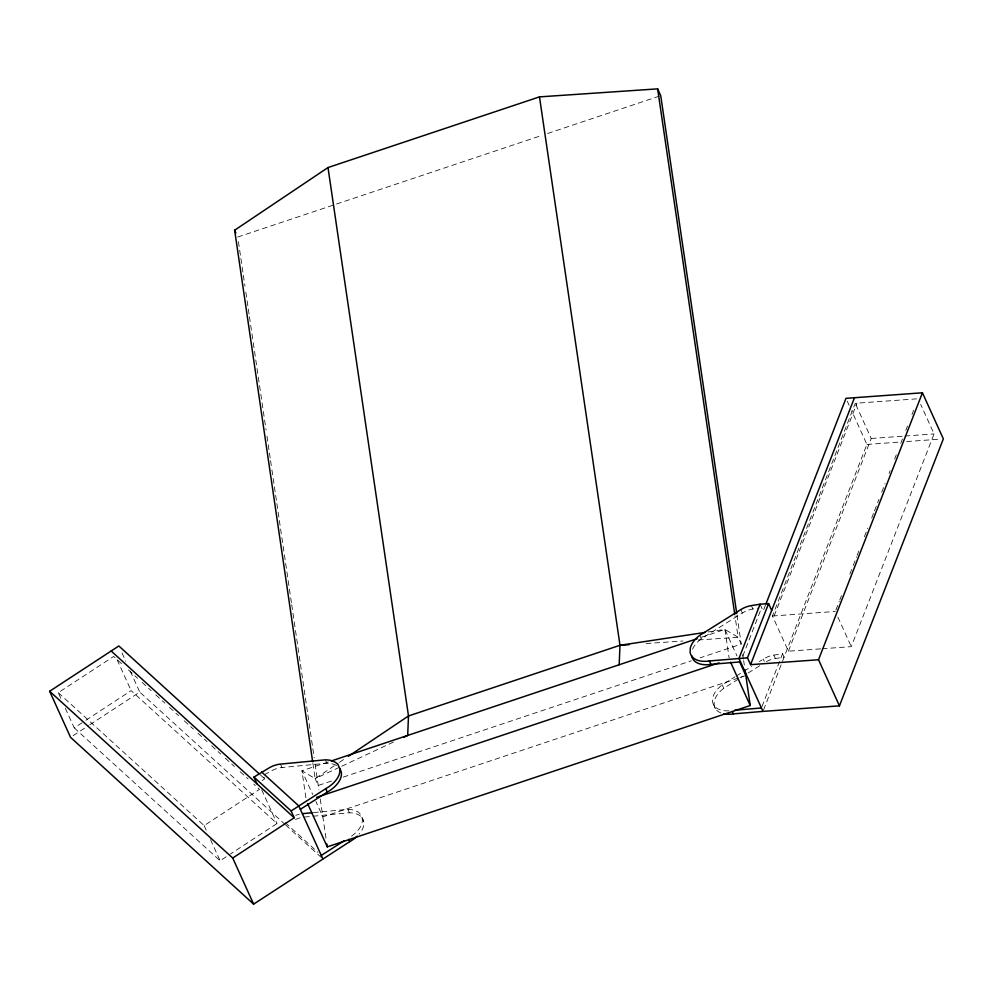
<?xml version="1.0" encoding="UTF-8"?>
<svg xmlns="http://www.w3.org/2000/svg" width="993" height="993" viewBox="0 0 993 993"><rect width="100%" height="100%" fill="white"/><g stroke="black" fill="none" stroke-linecap="round" stroke-linejoin="round"><path stroke-width="0.74" stroke-dasharray="4.96 3.72" d="M742.752 656.162L761.631 607.642M763.741 609.615L765.429 605.308M820.615 648.863L788.417 651.197L772.455 616.02L855.258 403.307L916.589 398.863M774.155 615.908L856.959 403.183M761.991 706.544L782.546 653.742L773.82 655.107A17.601 10.563 -24.4 0 0 763.282 659.104L759.434 661.524M763.555 709.945L866.901 444.442L851.696 410.916M788.417 651.197L871.221 438.484L855.258 403.307M835.883 610.037L839.234 601.41M839.793 599.971L841.468 595.663M849.859 574.103L852.664 566.916M853.223 565.476L856.574 556.85M857.133 555.422L858.821 551.103M864.406 536.729L867.77 528.102M871.68 518.048L873.927 512.301M874.485 510.861L878.954 499.367M881.759 492.18L885.111 483.554M889.033 473.487L890.15 470.62M894.619 459.114L896.307 454.806M900.775 443.312L902.451 438.993M905.815 430.379L907.49 426.059M911.971 414.565L913.647 410.246M822.142 648.752L851.274 646.642L934.078 433.929L920.672 404.387M305.906 797.776L301.946 770.779L315.141 778.636L338.166 763.183M339.445 762.326L345.837 758.031M60.834 698.327L58.277 692.704L113.636 656.46L122.747 664.764M65.302 708.183L74.239 727.881L84.579 721.104M85.87 720.26L131.126 690.631L276.997 823.532L230.45 854.005M73.122 735.689L88.501 725.622M89.78 724.778L139.752 692.071L285.065 824.451M262.152 780.535L264.721 778.86L263.691 776.588M58.277 692.704L204.148 825.593L259.508 789.361L253.811 784.172M74.239 727.881L220.111 860.77L229.16 854.849M692.568 649.285A24.614 14.783 -24.4 0 1 701.306 638.76L742.367 613.004A17.601 10.563 -24.4 0 1 752.905 609.007L758.726 608.101M728.874 710.802A24.614 14.783 -24.4 0 1 712.564 701.716L712.775 697.57A24.614 14.783 -24.4 0 1 722.221 684.86L735.056 676.816M736.334 676.01L742.752 671.988M744.03 671.181L751.726 666.353M720.943 712.962A24.614 14.783 -24.4 0 1 714.104 705.129L714.327 700.984A24.614 14.783 -24.4 0 1 723.773 688.286L743.012 676.208M748.151 672.981L763.543 663.324M264.337 774.801L271.325 770.916A17.601 10.563 -24.4 0 1 281.975 767.515L326.958 763.245A24.614 14.783 -24.4 0 1 336.553 765.541M331.463 781.044L318.244 785.463L315.141 778.636L340.388 766.857M341.791 766.199L393.662 741.982M237.749 237.042L541.756 135.445M547.639 133.484L659.253 96.172M328.373 761.941L301.946 770.779L312.721 794.524M701.43 637.27L724.927 629.425L738.122 637.27L741.225 644.109L700.102 657.85M343.206 777.122L691.289 660.792M738.494 677.983L322.849 816.879L315.886 801.512M739.959 677.487L745.842 675.525M766.472 661.561A17.601 10.563 -24.4 0 1 775.372 658.52L784.098 657.155L782.546 653.742M708.195 631.958L724.927 629.425L736.967 655.963M313.378 812.622L347.86 809.357A24.614 14.783 -24.4 0 1 360.533 814.334L363.699 821.261A24.614 14.783 -24.4 0 1 359.23 834.07M304.429 817.04L349.412 812.77A24.614 14.783 -24.4 0 1 362.085 817.76L363.699 821.261M871.221 438.484L903.419 436.15M904.946 436.039L934.078 433.929M866.901 444.442L900.539 441.997M906.659 441.562L940.297 439.117M772.455 616.02L835.324 611.465M646.071 643.526L682.899 641.019M698.24 639.989L738.122 637.27L734.981 615.834M260.166 774.714L264.721 778.86M128.445 669.965L137.568 678.269M142.123 682.414L151.246 690.731M155.802 694.877L164.912 703.181M169.48 707.339L178.591 715.643M184.288 720.831L193.412 729.147M197.967 733.293L207.09 741.597M211.646 745.755L220.756 754.059M225.324 758.218L234.435 766.522M240.132 771.71L248.113 778.984M285.214 822.576L317.897 852.354M285.636 824.96L321.682 857.803M847.252 401.135L849.152 405.318M837.869 617.1L851.274 646.642M760.092 604.228L763.183 611.055M751.353 605.593L752.905 609.007M773.82 655.107L775.372 658.52M740.815 609.59L742.367 613.004M763.282 659.104L764.312 661.375M699.755 635.346L701.306 638.76M722.221 684.86L723.773 688.286M713.917 705.34L715.469 708.754M325.406 759.831L326.958 763.245M347.86 809.357L349.412 812.77M280.423 764.101L281.975 767.515M261.68 789.758L276.997 823.532M204.148 825.593L206.705 831.228M210.541 839.668L220.111 860.77M122.015 652.947L125.813 661.338M130.257 671.119L139.752 692.071M117.087 659.675L131.126 690.631M736.955 615.002L741.225 644.109M742.764 654.573L743.422 659.067M743.645 660.568L744.303 665.049M724.927 629.425L729.11 657.912M238.419 241.634L240.666 256.951M240.889 258.49L243.136 273.807M243.359 275.334L244.936 286.058M245.842 292.19L248.089 307.507M248.312 309.046L249.206 315.166M249.442 316.705L253.029 341.207M253.265 342.746L266.074 430.056M266.98 436.188L269.227 451.505M269.451 453.044L270.344 459.163M270.568 460.702L271.697 468.361M271.921 469.888L274.167 485.205M274.391 486.744L276.65 502.061M276.873 503.588L279.12 518.905M279.343 520.444L291.483 603.161M291.706 604.7L297.776 646.058M297.999 647.585L300.258 662.914M300.482 664.441L302.728 679.758M302.952 681.297L305.199 696.614M305.422 698.141L307.669 713.458M307.904 714.997L310.151 730.314M310.375 731.841L312.621 747.158M312.845 748.697L314.198 757.882M315.091 764.014L318.902 789.944M320.218 798.931L326.151 839.37M312.894 763.307L315.141 778.636M295.492 819.56A17.601 10.563 -24.4 0 1 300.854 817.649M362.147 817.847A24.614 14.783 -24.4 0 1 349.288 837.571M295.703 815.39A17.601 10.563 -24.4 0 1 299.303 814.235"/><path stroke-width="1.49" d="M619.173 664.764L619.992 645.289L539.484 96.88L657.627 88.861L660.73 95.688L736.732 613.463M771.685 610.434L768.582 603.607L760.092 604.228L738.978 658.458L762.984 711.385L839.445 705.849L943.35 438.894L922.435 392.794L845.986 398.342L765.988 603.868M922.435 392.794L818.53 659.749L750.571 664.665L747.468 657.838L768.582 603.607M750.571 664.665L854.476 397.721M312.671 761.78L234.646 230.215L328 167.556L539.484 96.88M348.394 756.318L408.495 715.965L619.992 645.289L705.154 632.417M357.244 836.156A24.614 14.783 -24.4 0 1 349.747 841.617L253.625 904.139L70.565 737.365L49.65 691.265L118.85 645.971L259.024 773.671M257.026 783.899L253.935 777.072L269.773 767.502A17.601 10.563 -24.4 0 1 280.423 764.101L325.406 759.831A24.614 14.783 -24.4 0 1 338.079 764.821L341.232 771.747A24.614 14.783 -24.4 0 1 327.28 792.091L300.358 809.332M253.935 777.072L291.123 810.946L325.729 788.678A24.614 14.783 -24.4 0 0 339.693 768.334M49.65 691.265L232.71 858.039L294.213 817.773L291.123 810.946M321.273 855.432L344.348 840.661M403.481 737.402L407.689 735.441L408.495 715.965L328 167.556M331.314 760.961L697.024 638.747M316.618 797.329L719.044 662.852M307.607 803.56L327.256 846.868L750.236 705.514L744.961 669.543M760.092 604.228L751.353 605.593A17.601 10.563 -24.4 0 0 740.815 609.59L699.755 635.346A24.614 14.783 -24.4 0 0 690.321 648.057L690.098 652.202A24.614 14.783 -24.4 0 0 709.374 660.953L747.468 657.838M302.89 813.627L311.876 812.77M691.649 655.616A24.614 14.783 -24.4 0 0 710.914 664.367L740.53 661.872M734.795 710.218L761.445 707.972M723.636 713.768A24.614 14.783 -24.4 0 0 733.38 713.893L762.984 711.385M619.992 645.289L629.19 644.668M261.618 772.033L298.806 805.919L322.824 858.846M111.154 650.998L294.213 817.773M818.53 659.749L839.445 705.849M739.5 661.549L745.842 675.525M730.587 662.207L750.236 705.514M709.374 660.953L710.914 664.367M732.35 711.609L733.38 713.893M234.646 230.215L235.887 232.945M325.729 788.678L327.28 792.091M348.704 839.333L349.747 841.617M232.71 858.039L253.625 904.139M657.627 88.861L734.758 614.295M326.821 843.876L327.256 846.868"/></g></svg>
